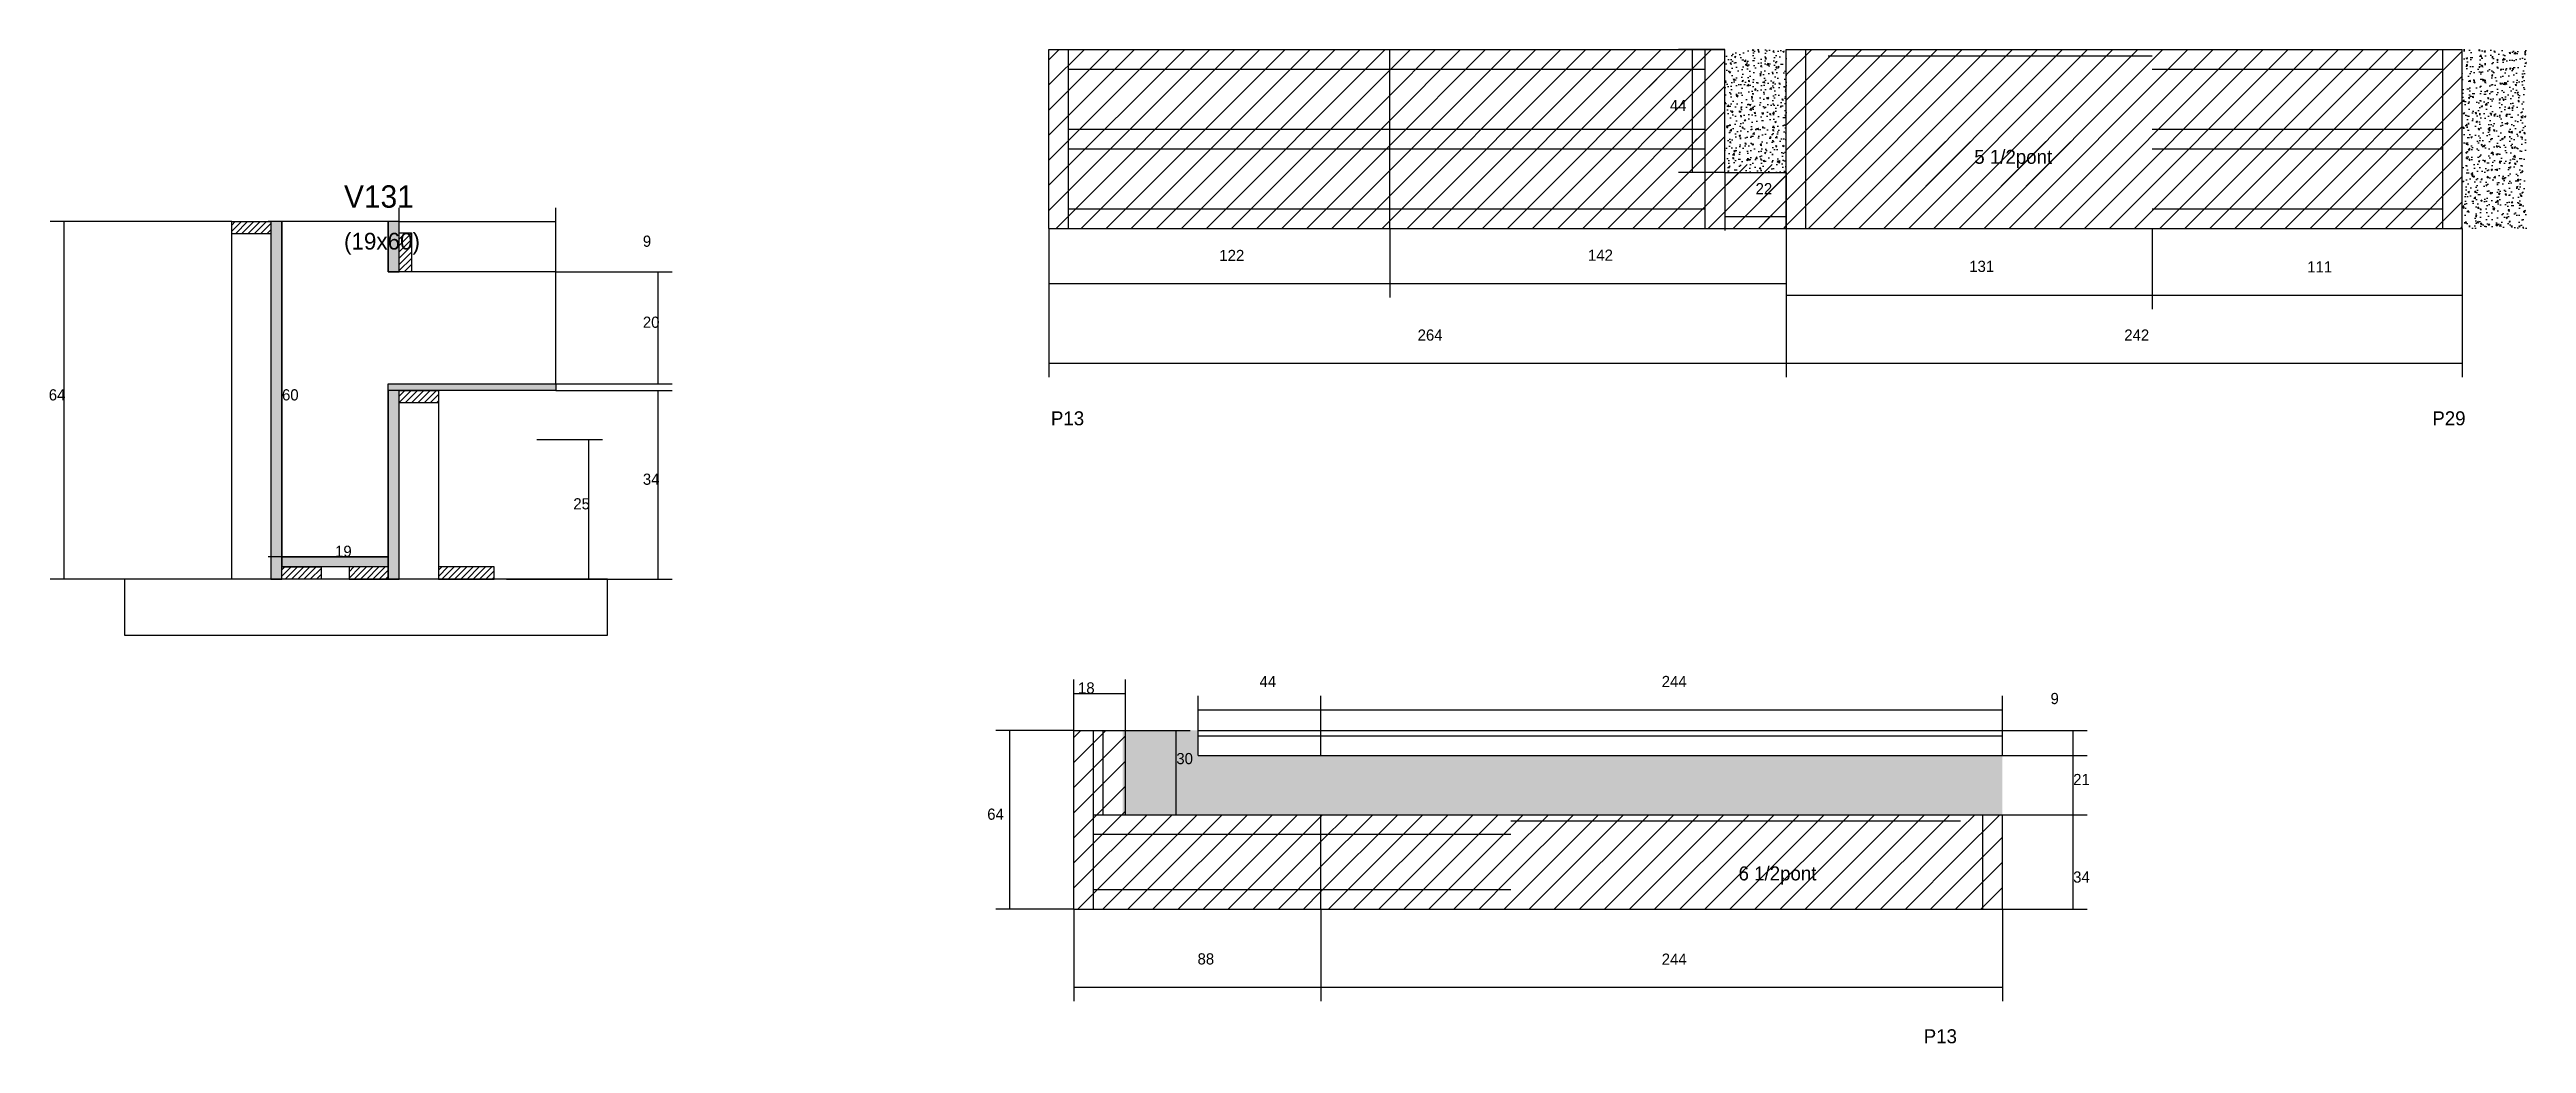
# Model space of a CAD drawing. Header units: metres. Extents: x 137352 to 138239, y 27361 to 28640.
# Drawn here: x 137352 to 138239, y 28284 to 28640 of the extents above.
import ezdxf

# ---------------------------------------------------------------- set-up
doc = ezdxf.new("R2010")
doc.units = ezdxf.units.M
for name, color, linetype in [('CONCRETO', 251, 'Continuous'), ('COTA', 4, 'Continuous'), ('Cota Seção (2x)', 4, 'Continuous'), ('Hachura', 253, 'Continuous'), ('Madeira', 126, 'Continuous'), ('NOMENCLATURA', 7, 'Continuous'), ('Painéis', 200, 'Continuous'), ('SARR_2.2x7', 40, 'Continuous'), ('Texto Seção', 7, 'Continuous')]:
    doc.layers.add(name, color=color, linetype=linetype)

msp = doc.modelspace()

# ---------------------------------------------------------------- hatches: boundary and pattern name
at = {"layer": 'COTA'}
h = msp.add_hatch(dxfattribs=at)
h.set_pattern_fill('AR-CONC', scale=0.03)
h.paths.add_polyline_path([(137952, 28595.5), (137974, 28595.5), (137974, 28595.5), (137974, 28639.5), (137974, 28639.5), (137952, 28639.5), (137952, 28639.5), (137952, 28595.5)])
h = msp.add_hatch(dxfattribs=at)
h.set_pattern_fill('AR-CONC', scale=0.03)
h.paths.add_polyline_path([(138216, 28575.5), (138239, 28575.5), (138239, 28639.5), (138216, 28639.5)])
h = msp.add_hatch(dxfattribs=at)
h.set_pattern_fill('AR-CONC', scale=0.03)
h.paths.add_polyline_path([(138051.4, 28365.6), (138051.4, 28386.8), (138051.4, 28386.8), (137763.4, 28386.8), (137763.4, 28386.8), (137763.4, 28395.8), (137763.4, 28395.8), (137736.4, 28395.8), (137736.4, 28395.8), (137736.4, 28365.6), (137736.4, 28365.6), (137763.4, 28365.6), (137763.4, 28365.6), (138051.4, 28365.6)])
at = {"layer": 'Hachura'}
h = msp.add_hatch(dxfattribs=at)
h.set_pattern_fill('ANSI31', scale=2)
h.paths.add_polyline_path([(137710, 28639.5), (137710, 28575.5), (137832, 28575.5), (137832, 28639.5)])
h = msp.add_hatch(dxfattribs=at)
h.set_pattern_fill('ANSI31', scale=2)
h.paths.add_polyline_path([(137974, 28575.5), (137974, 28595.5), (137952, 28595.5), (137952, 28639.5), (137832, 28639.5), (137832, 28575.5)])
h = msp.add_hatch(dxfattribs=at)
h.set_pattern_fill('ANSI31', scale=2)
h.paths.add_polyline_path([(138216, 28575.5), (138216, 28639.5), (137974, 28639.5), (137974, 28575.5)])
h = msp.add_hatch(dxfattribs=at)
h.set_pattern_fill('ANSI31', scale=2)
h.paths.add_polyline_path([(137942.1, 28606.7), (137942.1, 28628.9), (137942.1, 28628.9), (137921.6, 28628.9), (137921.6, 28628.9), (137921.6, 28606.7), (137921.6, 28606.7), (137942.1, 28606.7)])
h = msp.add_hatch(dxfattribs=at)
h.set_pattern_fill('ANSI31', scale=2)
h.paths.add_polyline_path([(138005, 28590.6), (138072.6, 28590.6), (138072.6, 28590.6), (138078.1, 28606.6), (138078.1, 28606.6), (138010.5, 28606.6), (138010.5, 28606.6), (138005, 28590.6)])
h = msp.add_hatch(dxfattribs=at)
h.set_pattern_fill('ANSI31', scale=2)
h.paths.add_polyline_path([(137952.8, 28577.8), (137973.8, 28577.8), (137973.8, 28577.8), (137973.8, 28598.4), (137973.8, 28598.4), (137952.8, 28598.4), (137952.8, 28598.4), (137952.8, 28577.8)])
h = msp.add_hatch(dxfattribs=at)
h.set_pattern_fill('ANSI31', scale=0.5)
h.paths.add_polyline_path([(137417.4, 28573.5), (137417.4, 28577.9), (137417.4, 28577.9), (137431.4, 28577.9), (137431.4, 28577.9), (137431.4, 28573.5), (137431.4, 28573.5), (137417.4, 28573.5)])
h = msp.add_hatch(color=8, dxfattribs=at)
h.dxf.hatch_style = 1
h.paths.add_polyline_path([(137435.4, 28577.9), (137431.4, 28577.9), (137431.4, 28577.9), (137431.4, 28449.9), (137431.4, 28449.9), (137435.4, 28449.9), (137435.4, 28449.9), (137435.4, 28577.9)])
h = msp.add_hatch(color=8, dxfattribs=at)
h.dxf.hatch_style = 1
h.paths.add_polyline_path([(137477.4, 28577.9), (137473.4, 28577.9), (137473.4, 28577.9), (137473.4, 28559.9), (137473.4, 28559.9), (137477.4, 28559.9), (137477.4, 28559.9), (137477.4, 28577.9)])
h = msp.add_hatch(dxfattribs=at)
h.set_pattern_fill('ANSI31', scale=0.5)
h.paths.add_polyline_path([(137477.4, 28573.9), (137481.8, 28573.9), (137481.8, 28573.9), (137481.8, 28559.9), (137481.8, 28559.9), (137477.4, 28559.9), (137477.4, 28559.9), (137477.4, 28573.9)])
h = msp.add_hatch(color=8, dxfattribs=at)
h.dxf.hatch_style = 1
h.paths.add_polyline_path([(137473.4, 28517.5), (137473.4, 28519.9), (137473.4, 28519.9), (137533.4, 28519.9), (137533.4, 28519.9), (137533.4, 28517.5), (137533.4, 28517.5), (137473.4, 28517.5)])
h = msp.add_hatch(color=8, dxfattribs=at)
h.dxf.hatch_style = 1
h.paths.add_polyline_path([(137477.4, 28517.5), (137473.4, 28517.5), (137473.4, 28517.5), (137473.4, 28449.9), (137473.4, 28449.9), (137477.4, 28449.9), (137477.4, 28449.9), (137477.4, 28517.5)])
h = msp.add_hatch(dxfattribs=at)
h.set_pattern_fill('ANSI31', scale=0.5)
h.paths.add_polyline_path([(137477.4, 28513.1), (137477.4, 28517.5), (137477.4, 28517.5), (137491.4, 28517.5), (137491.4, 28517.5), (137491.4, 28513.1), (137491.4, 28513.1), (137477.4, 28513.1)])
h = msp.add_hatch(color=8, dxfattribs=at)
h.dxf.hatch_style = 1
h.paths.add_polyline_path([(137435.4, 28454.3), (137435.4, 28457.9), (137435.4, 28457.9), (137473.4, 28457.9), (137473.4, 28457.9), (137473.4, 28454.3), (137473.4, 28454.3), (137435.4, 28454.3)])
h = msp.add_hatch(dxfattribs=at)
h.set_pattern_fill('ANSI31', scale=0.5)
h.paths.add_polyline_path([(137435.4, 28449.9), (137435.4, 28454.3), (137435.4, 28454.3), (137449.4, 28454.3), (137449.4, 28454.3), (137449.4, 28449.9), (137449.4, 28449.9), (137435.4, 28449.9)])
h = msp.add_hatch(dxfattribs=at)
h.set_pattern_fill('ANSI31', scale=0.5)
h.paths.add_polyline_path([(137473.4, 28449.9), (137473.4, 28454.3), (137473.4, 28454.3), (137459.4, 28454.3), (137459.4, 28454.3), (137459.4, 28449.9), (137459.4, 28449.9), (137473.4, 28449.9)])
h = msp.add_hatch(dxfattribs=at)
h.set_pattern_fill('ANSI31', scale=0.5)
h.paths.add_polyline_path([(137511.4, 28449.9), (137511.4, 28454.3), (137511.4, 28454.3), (137491.4, 28454.3), (137491.4, 28454.3), (137491.4, 28449.9), (137491.4, 28449.9), (137511.4, 28449.9)])
h = msp.add_hatch(dxfattribs=at)
h.set_pattern_fill('ANSI31', scale=2)
h.paths.add_polyline_path([(137763.4, 28365.6), (137737.4, 28365.6), (137737.4, 28395.8), (137718.9, 28395.8), (137718.9, 28331.8), (137737.4, 28331.8), (137763.4, 28331.8), (137807.4, 28331.8), (137807.4, 28365.6)])
h = msp.add_hatch(dxfattribs=at)
h.set_pattern_fill('ANSI31', scale=2)
h.paths.add_polyline_path([(137875.4, 28331.8), (137875.4, 28365.6), (137807.4, 28365.6), (137807.4, 28331.8)])
h = msp.add_hatch(dxfattribs=at)
h.set_pattern_fill('ANSI31', scale=2)
h.paths.add_polyline_path([(138036.4, 28331.8), (138036.4, 28365.6), (137875.4, 28365.6), (137875.4, 28331.8)])
h = msp.add_hatch(dxfattribs=at)
h.set_pattern_fill('ANSI31', scale=2)
h.paths.add_polyline_path([(138051.4, 28365.6), (138036.4, 28365.6), (138036.4, 28331.8), (138051.4, 28331.8)])

# ---------------------------------------------------------------- linework, layer by layer
at = {"layer": 'CONCRETO'}
msp.add_lwpolyline([(137473.4, 28519.9), (137533.4, 28519.9), (137533.4, 28559.9), (137473.4, 28559.9), (137473.4, 28577.9), (137435.4, 28577.9), (137435.4, 28454.3), (137435.4, 28454.3), (137435.4, 28457.9), (137473.4, 28457.9)], close=True, dxfattribs=at)
at = {"layer": 'COTA'}
for p, q in [((137952, 28639.5), (137935.4, 28639.5)), ((137940.4, 28595.5), (137940.4, 28639.5)), ((137952, 28595.5), (137935.4, 28595.5)), ((137952, 28595.5), (137952, 28574.7)), ((137974, 28595.5), (137974, 28574.7)), ((137477.4, 28577.9), (137477.4, 28582.9)), ((137533.4, 28559.9), (137533.4, 28582.9)), ((137417.4, 28577.9), (137352.4, 28577.9)), ((137357.4, 28449.9), (137357.4, 28577.9)), ((137477.4, 28577.9), (137533.4, 28577.9)), ((137710, 28575.5), (137710, 28522.2)), ((137710, 28575.5), (137710, 28550.8)), ((137832, 28575.5), (137832, 28550.8)), ((137832, 28575.5), (137832, 28550.8)), ((137952, 28579.7), (137974, 28579.7)), ((137974, 28575.5), (137974, 28522.2)), ((137974, 28575.5), (137974, 28522.2)), ((137974, 28575.5), (137974, 28550.8)), ((137974, 28575.5), (137974, 28546.6)), ((138105, 28575.5), (138105, 28546.6)), ((138105, 28575.5), (138105, 28546.6)), ((138216, 28575.5), (138216, 28522.2)), ((138216, 28575.5), (138216, 28546.6)), ((137533.4, 28559.9), (137575.1, 28559.9)), ((137570.1, 28519.9), (137570.1, 28559.9)), ((137710, 28555.8), (137832, 28555.8)), ((137832, 28555.8), (137974, 28555.8)), ((137974, 28551.6), (138105, 28551.6)), ((138105, 28551.6), (138216, 28551.6)), ((137710, 28527.2), (137974, 28527.2)), ((137974, 28527.2), (138216, 28527.2)), ((137533.4, 28519.9), (137575.1, 28519.9)), ((137533.4, 28517.5), (137575.1, 28517.5)), ((137570.1, 28449.9), (137570.1, 28517.5)), ((137526.7, 28499.9), (137550.2, 28499.9)), ((137545.2, 28449.9), (137545.2, 28499.9)), ((137417.4, 28449.9), (137352.4, 28449.9)), ((137515.8, 28449.9), (137575.1, 28449.9)), ((137526.7, 28449.9), (137550.2, 28449.9)), ((137718.9, 28395.8), (137718.9, 28414)), ((137737.4, 28395.8), (137737.4, 28414)), ((137718.9, 28409), (137737.4, 28409)), ((137763.4, 28395.8), (137763.4, 28408.2)), ((137807.4, 28395.8), (137807.4, 28408.2)), ((137807.4, 28395.8), (137807.4, 28408.2)), ((138051.4, 28395.8), (138051.4, 28408.2)), ((137763.4, 28403.2), (137807.4, 28403.2)), ((137807.4, 28403.2), (138051.4, 28403.2)), ((137718.9, 28395.8), (137691, 28395.8)), ((137696, 28331.8), (137696, 28395.8)), ((137737.4, 28395.8), (137760.6, 28395.8)), ((137755.6, 28365.6), (137755.6, 28395.8)), ((138051.4, 28395.8), (138081.7, 28395.8)), ((138076.7, 28386.8), (138076.7, 28395.8)), ((138051.4, 28386.8), (138081.7, 28386.8)), ((138051.4, 28386.8), (138081.7, 28386.8)), ((138076.7, 28365.6), (138076.7, 28386.8)), ((137737.4, 28365.6), (137760.6, 28365.6)), ((138051.4, 28365.6), (138081.7, 28365.6)), ((138051.4, 28365.6), (138081.7, 28365.6)), ((138076.7, 28331.8), (138076.7, 28365.6)), ((137718.9, 28331.8), (137691, 28331.8)), ((137718.9, 28331.8), (137718.9, 28298.9)), ((137807.4, 28331.8), (137807.4, 28298.9)), ((137807.4, 28331.8), (137807.4, 28298.9)), ((138051.4, 28331.8), (138081.7, 28331.8)), ((138051.4, 28331.8), (138051.4, 28298.9)), ((137718.9, 28303.9), (137807.4, 28303.9)), ((137807.4, 28303.9), (138051.4, 28303.9))]:
    msp.add_line(p, q, dxfattribs=at)
at = {"layer": 'Cota Seção (2x)'}
for p, q in [((137473.4, 28577.9), (137430.4, 28577.9)), ((137435.4, 28457.9), (137435.4, 28577.9)), ((137435.4, 28449.9), (137435.4, 28462.9)), ((137473.4, 28449.9), (137473.4, 28462.9)), ((137473.4, 28457.9), (137430.4, 28457.9)), ((137435.4, 28457.9), (137473.4, 28457.9))]:
    msp.add_line(p, q, dxfattribs=at)
at = {"layer": 'Madeira'}
for points in [[(137417.4, 28573.5), (137417.4, 28577.9), (137431.4, 28577.9), (137431.4, 28573.5)], [(137417.4, 28577.9), (137431.4, 28577.9), (137431.4, 28449.9), (137417.4, 28449.9)], [(137477.4, 28573.9), (137481.8, 28573.9), (137481.8, 28559.9), (137477.4, 28559.9)], [(137477.4, 28513.1), (137477.4, 28517.5), (137491.4, 28517.5), (137491.4, 28513.1)], [(137477.4, 28517.5), (137491.4, 28517.5), (137491.4, 28449.9), (137477.4, 28449.9)], [(137379, 28429.9), (137552, 28429.9), (137552, 28449.9), (137379, 28449.9)], [(137435.4, 28449.9), (137435.4, 28454.3), (137449.4, 28454.3), (137449.4, 28449.9)], [(137473.4, 28449.9), (137473.4, 28454.3), (137459.4, 28454.3), (137459.4, 28449.9)], [(137511.4, 28449.9), (137511.4, 28454.3), (137491.4, 28454.3), (137491.4, 28449.9)]]:
    msp.add_lwpolyline(points, close=True, dxfattribs=at)
at = {"layer": 'Painéis'}
for p, q in [((137710, 28639.5), (137952, 28639.5)), ((137710, 28575.5), (137710, 28639.5)), ((137832, 28575.5), (137832, 28639.5)), ((137952, 28595.5), (137952, 28639.5)), ((137974, 28639.5), (138216, 28639.5)), ((137974, 28575.5), (137974, 28639.5)), ((138216, 28575.5), (138216, 28639.5)), ((137952, 28595.5), (137974, 28595.5)), ((137710, 28575.5), (138216, 28575.5)), ((137473.4, 28519.9), (137533.4, 28519.9)), ((137435.4, 28457.9), (137473.4, 28457.9)), ((137718.9, 28395.8), (137737.4, 28395.8)), ((137718.9, 28331.8), (137718.9, 28395.8)), ((137737.4, 28365.6), (137737.4, 28395.8)), ((137763.4, 28395.8), (138051.4, 28395.8)), ((137763.4, 28386.8), (137763.4, 28395.8)), ((137807.4, 28386.8), (137807.4, 28395.8)), ((138051.4, 28386.8), (138051.4, 28395.8)), ((137763.4, 28386.8), (138051.4, 28386.8)), ((137737.4, 28365.6), (137763.4, 28365.6)), ((137763.4, 28365.6), (138051.4, 28365.6)), ((137807.4, 28331.8), (137807.4, 28365.6)), ((138051.4, 28331.8), (138051.4, 28365.6)), ((137718.9, 28331.8), (137737.4, 28331.8)), ((137737.4, 28331.8), (137763.4, 28331.8)), ((137763.4, 28331.8), (138051.4, 28331.8))]:
    msp.add_line(p, q, dxfattribs=at)
for points in [[(137435.4, 28577.9), (137431.4, 28577.9), (137431.4, 28449.9), (137435.4, 28449.9)], [(137477.4, 28577.9), (137473.4, 28577.9), (137473.4, 28559.9), (137477.4, 28559.9)], [(137473.4, 28517.5), (137473.4, 28519.9), (137533.4, 28519.9), (137533.4, 28517.5)], [(137477.4, 28517.5), (137473.4, 28517.5), (137473.4, 28449.9), (137477.4, 28449.9)], [(137435.4, 28454.3), (137435.4, 28457.9), (137473.4, 28457.9), (137473.4, 28454.3)]]:
    msp.add_lwpolyline(points, close=True, dxfattribs=at)
at = {"layer": 'SARR_2.2x7'}
for p, q in [((137717, 28575.5), (137717, 28639.5)), ((137945, 28575.5), (137945, 28639.5)), ((137981, 28575.5), (137981, 28639.5)), ((137989, 28637.3), (138105, 28637.3)), ((138209, 28575.5), (138209, 28639.5)), ((137717, 28632.5), (137945, 28632.5)), ((138105, 28632.5), (138209, 28632.5)), ((137717, 28611), (137945, 28611)), ((138105, 28611), (138209, 28611)), ((137717, 28604), (137945, 28604)), ((138105, 28604), (138209, 28604)), ((137717, 28582.5), (137945, 28582.5)), ((138105, 28582.5), (138209, 28582.5)), ((137725.9, 28331.8), (137725.9, 28395.8)), ((137729.4, 28365.6), (137729.4, 28395.8)), ((137763.4, 28393.8), (138051.4, 28393.8)), ((137725.9, 28365.6), (137737.4, 28365.6)), ((137875.4, 28363.4), (138036.4, 28363.4)), ((138044.4, 28331.8), (138044.4, 28365.6)), ((137725.9, 28358.6), (137875.4, 28358.6)), ((137725.9, 28338.8), (137875.4, 28338.8))]:
    msp.add_line(p, q, dxfattribs=at)

# ---------------------------------------------------------------- texts
at = {"layer": 'COTA'}
for s, p in [('44', (137932.3, 28617.5)), ('22', (137963, 28587.7)), ('9', (137564.6, 28568.9)), ('122', (137771, 28563.8)), ('142', (137903, 28563.9)), ('131', (138039.5, 28559.9)), ('111', (138160.5, 28559.7)), ('20', (137564.6, 28539.9)), ('264', (137842, 28535.3)), ('242', (138095, 28535.3)), ('64', (137351.9, 28513.9)), ('34', (137564.6, 28483.7)), ('25', (137539.7, 28474.9)), ('44', (137785.4, 28411.3)), ('244', (137929.4, 28411.3)), ('18', (137720.4, 28409)), ('9', (138068.6, 28405.2)), ('30', (137755.6, 28383.7)), ('21', (138076.7, 28376.2)), ('64', (137687.9, 28363.8)), ('34', (138076.7, 28341.3)), ('88', (137763.2, 28312)), ('244', (137929.4, 28311.9))]:
    msp.add_text(s, height=4, dxfattribs=at).set_placement(p)
at = {"layer": 'Cota Seção (2x)'}
for s, p in [('60', (137435.4, 28513.9)), ('19', (137454.4, 28457.9))]:
    msp.add_text(s, height=4, dxfattribs=at).set_placement(p)
at = {"layer": 'NOMENCLATURA'}
for s, p in [('5 1/2pont', (138041.3, 28598.6)), ('P13', (137710.7, 28505)), ('P29', (138205.3, 28505)), ('6 1/2pont', (137956.9, 28342.1)), ('P13', (138023.2, 28283.8))]:
    msp.add_text(s, height=5, dxfattribs=at).set_placement(p)
at = {"layer": 'Texto Seção'}
for s, height, p in [('V131', 8, (137457.6, 28582.9)), ('(19x60)', 6, (137457.6, 28567.9))]:
    msp.add_text(s, height=height, dxfattribs=at).set_placement(p)

doc.saveas('drawing.dxf')
